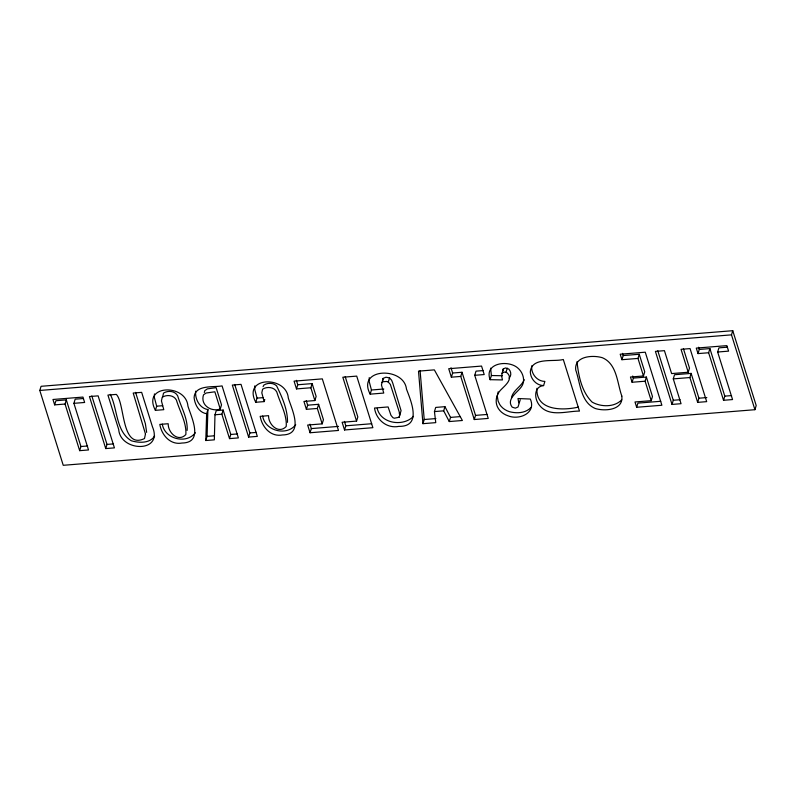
<?xml version="1.0" encoding="UTF-8"?>
<svg xmlns="http://www.w3.org/2000/svg" width="796" height="796" viewBox="0 0 796 796"><rect width="100%" height="100%" fill="white"/><g stroke="black" fill="none" stroke-linecap="round" stroke-linejoin="round"><path stroke-width="1.19" d="M162.702 396.746L163.498 393.125C167.886 390.229 175.13 390.866 177.707 395.94C181.01 407.154 187.975 418.537 187.12 430.407M154.434 393.92L154.414 397.692L156.673 406.189L155.399 410.348L163.777 409.671L161.439 400.905L162.225 397.284C166.613 394.388 173.856 395.025 176.433 400.099C179.737 411.313 186.702 422.696 185.846 434.566C178.284 442.566 167.976 432.775 168.185 423.731L159.807 424.407C161.628 435.044 170.264 445.243 182.015 443.034C204.264 442.725 191.249 417.064 187.916 406.02C185.975 383.433 141.618 384.388 155.399 410.348M254.81 385.851L254.79 389.622L257.048 398.119L255.775 402.279L264.153 401.602L264.789 399.522M577.03 361.593C578.423 375.672 581.717 391.96 592.194 402.159C601.01 407.074 614.442 407.482 621.746 399.781M490.625 368.16L491.381 375.523L490.117 379.682L502.445 379.931L501.599 375.951L503.142 369.095L505.48 367.931L508.773 369.036C511.112 371.483 511.719 375.722 509.012 378.13M369.235 377.642L369.155 381.374L371.443 390L370.17 394.159L383.752 393.065L381.453 384.956L383.095 378.418L385.98 377.214L389.533 377.901L391.612 380.219L392.786 383.194L401.075 410.666L399.124 417.223L394.348 418.228L392.896 417.661L390.965 415.333L388.1 406.945L374.518 408.04C376.15 419.731 386.786 428.765 398.806 426.387C422.169 426.815 411.064 401.244 406.467 389.085C403.95 366.419 356.24 367.692 370.17 394.159M206.632 413.731C198.96 412.626 194.891 404.736 194.105 397.721C194.712 384.329 213.258 387.572 222.064 385.891L238.362 437.909L229.517 438.626L230.79 434.467L223.139 410.059L216.253 410.617L214.98 414.776L214.333 439.84L205.796 440.526L206.632 413.731L207.905 409.572C199.597 408.268 194.791 398.905 195.667 391.144M536.942 388.319C535.648 410.985 563.001 410.646 578.314 407.124M205.796 440.526L207.069 436.377L207.905 409.572M146.653 432.377L145.379 423.691L135.569 392.358M531.758 365.752C530.713 373.483 536.892 381.344 544.882 381.413L543.608 385.572C533.191 386.697 534.315 399.751 539.817 405.721C549.489 417.422 566.881 411.044 579.458 411.084L563.299 359.503C553.598 362.13 531.489 356.767 530.305 372.001C530.653 379.095 536.325 385.453 543.608 385.572M502.963 370.896L503.142 369.095M520.236 399.781L519.29 402.856M382.727 380.796L383.095 378.418M498.167 391.821L497.281 396.06L498.107 401.035L499.699 404.467A15.532 11.811 17 0 0 509.4 411.681C516.475 413.562 525.36 413.303 530.743 407.731M287.485 422.338C287.824 409.821 281.993 396.896 276.56 385.781C273.227 382.657 267.575 382.637 263.874 385.065L263.078 386.637M511.49 397.542C513.191 390.11 521.35 386.587 524.295 379.732M204.323 392.508L204.791 390.667L207.338 388.876L216.124 387.652L221.517 404.856L220.243 409.015C211.119 412.258 200.094 404.995 203.517 394.826L206.064 393.035L214.85 391.801L220.243 409.015M399.124 417.223L399.801 414.825L399.114 411.612L390.339 384.378L388.269 382.06L386.687 381.453L382.856 381.762L381.821 382.577M39.8 390.458L41.074 386.299L732.758 330.698L756.2 405.542L754.926 409.701L63.242 465.302L39.8 390.458L731.484 334.857L732.758 330.698M66.327 399.89L65.053 404.04L54.645 404.875L55.919 400.726L66.327 399.89L80.933 446.516L79.67 450.665L88.515 449.959L73.909 403.333L75.172 399.174L83.52 398.507M105.739 448.576L89.441 396.557L98.127 395.851L114.425 447.879L105.739 448.576L107.012 444.417L91.819 395.94M229.517 438.626L221.875 414.219L223.139 410.059M248.621 437.084L232.323 385.065L241.019 384.368L257.317 436.387L248.621 437.084L249.894 432.934L234.711 384.458M297.764 384.757L312.131 383.602L310.858 387.761L296.5 388.916L297.764 384.757L296.381 380.319M307.664 405.184L318.609 404.298L317.345 408.457L306.4 409.333L307.664 405.184L306.251 400.667M306.4 409.333L303.923 401.443L314.868 400.557L316.141 396.408L312.131 383.602M296.5 388.916L294.062 381.145L322.32 378.876L338.479 430.457L310.072 432.745L311.335 428.586L309.962 424.178M310.072 432.745L307.654 425.034L322.171 423.87L323.445 419.711L318.609 404.298M344.539 429.969L342.121 422.268L356.568 421.104L342.817 377.224L356.717 376.11L372.876 427.691L344.539 429.969L345.812 425.81L344.429 421.412M356.568 421.104L357.832 416.945L345.205 376.627M388.269 382.06L389.533 377.901M422.945 423.671L418.507 371.145L434.347 369.871L462.386 420.497L449.262 421.552L450.536 417.393L444.954 406.676L435.71 407.423L434.447 411.582L435.76 422.636L422.945 423.671L424.218 419.512L420.089 370.647M452.635 373.025L462.028 372.269L460.755 376.428L451.362 377.185L452.635 373.025L450.974 367.732M449.262 421.552L443.68 410.835L444.954 406.676M460.755 376.428L474.267 419.542L488.237 418.417L474.734 375.304L476.008 371.145L483.112 370.578M474.267 419.542L475.54 415.383L462.028 372.269M490.117 379.682C483.749 362.906 508.236 359.523 517.788 368.001C523.151 372.458 525.848 381.194 521.201 387.075C517.032 392.806 506.067 399.234 512.176 407.164L515.35 408.149L518.017 407.015L518.962 403.94L517.987 398.527L530.325 399.045C536.554 413.084 519.191 420.387 508.127 415.84A15.532 11.811 17 0 1 498.425 408.627C494.236 402.219 496.246 393.851 501.769 388.936C505.719 384.975 513.052 378.926 507.5 373.195L505.997 372.289L507.271 368.13M623.188 355.553L639.238 354.27L637.974 358.419L621.925 359.712L623.188 355.553L622.502 353.354M633.367 378.1L646.382 377.055L645.108 381.214L632.094 382.259L633.367 378.1L632.711 376.01M632.094 382.259L630.452 377.015L643.466 375.971L644.74 371.822L639.238 354.27M621.925 359.712L620.203 354.21L645.267 352.2L661.884 405.244L636.661 407.273L637.924 403.114L660.76 401.284M636.661 407.273L634.999 401.97L651.208 400.667L652.471 396.507L646.382 377.055M673.277 378.886L674.54 374.727L691.147 373.394L698.928 398.209L697.654 402.368L706.679 401.642L690.062 348.598L681.038 349.325L688.222 372.239L671.615 373.583L664.431 350.658L655.407 351.384L672.023 404.428L681.048 403.701L673.277 378.886L689.883 377.543L691.147 373.394M672.023 404.428L673.297 400.269L657.785 350.757M688.222 372.239L689.485 368.09L683.386 348.598M699.276 349.434L709.903 348.588L708.629 352.747L698.012 353.593L699.276 349.434L698.59 347.235M708.629 352.747L723.524 400.288L732.549 399.562L717.654 352.021L718.917 347.862L727.425 347.175M723.524 400.288L724.798 396.129L709.903 348.588M154.613 436.108C149.797 443.561 138.852 443.034 131.3 440.755C115.709 431.352 117.748 408.905 110.266 394.358M195.338 432.755C186.443 444.526 164.623 439.064 162.284 424.109M295.714 424.686C286.819 436.457 264.988 430.994 262.66 416.039M413.462 416.358C403.473 426.905 380.796 423.9 377.185 408.338M501.868 373.254L504.206 372.09L505.997 372.289M399.274 413.791L400.398 413.064M73.909 403.333L84.635 402.468L82.943 397.075L52.954 399.483L54.645 404.875M717.654 352.021L728.589 351.135L726.867 345.633L696.281 348.091L698.012 353.593M474.734 375.304L484.207 374.548L481.55 366.07L448.715 368.717L451.362 377.185M156.673 406.189L162.663 405.701M257.048 398.119L263.028 397.642M371.443 390L383.791 389.005M214.98 414.776L221.875 414.219M434.447 411.582L443.68 410.835M80.933 446.516L87.57 445.979M107.012 444.417L113.529 443.889M207.069 436.377L214.383 435.79M230.79 434.467L237.427 433.929M249.894 432.934L256.411 432.407M311.335 428.586L338.519 426.397M345.812 425.81L371.682 423.731M424.218 419.512L435.87 418.577M450.536 417.393L460.078 416.626M475.54 415.383L487.182 414.447M673.297 400.269L680.063 399.731M698.928 398.209L706.818 397.572M724.798 396.129L731.564 395.592M491.381 375.523L502.485 375.752M731.484 334.857L754.926 409.701M689.883 377.543L697.654 402.368M637.974 358.419L643.466 375.971M645.108 381.214L651.208 400.667M310.858 387.761L314.868 400.557M317.345 408.457L322.171 423.87M264.153 401.602L261.804 392.836L262.6 389.214C266.988 386.319 274.232 386.955 276.809 392.03C280.112 403.244 287.077 414.626 286.222 426.497C278.65 434.497 268.342 424.706 268.56 415.671L260.183 416.338C261.993 426.974 270.64 437.173 282.391 434.964C304.629 434.656 291.615 408.995 288.291 397.95C286.351 375.374 241.984 376.319 255.775 402.279M65.053 404.04L79.67 450.665M621.815 396.08C623.666 410.129 604.98 411.522 595.289 408.507C580.523 402.259 580.364 383.095 575.727 370.011C574.045 356.061 592.751 354.777 602.383 357.732C617.079 363.941 617.169 383.075 621.815 396.08M145.469 433.989L144.494 438.546C121.062 449.899 125.081 402.915 116.296 394.398L107.918 395.065L118.723 429.551C120.355 451.839 163.608 453.292 152.464 426.845L141.658 392.358L133.201 393.035L145.469 433.989"/></g></svg>
